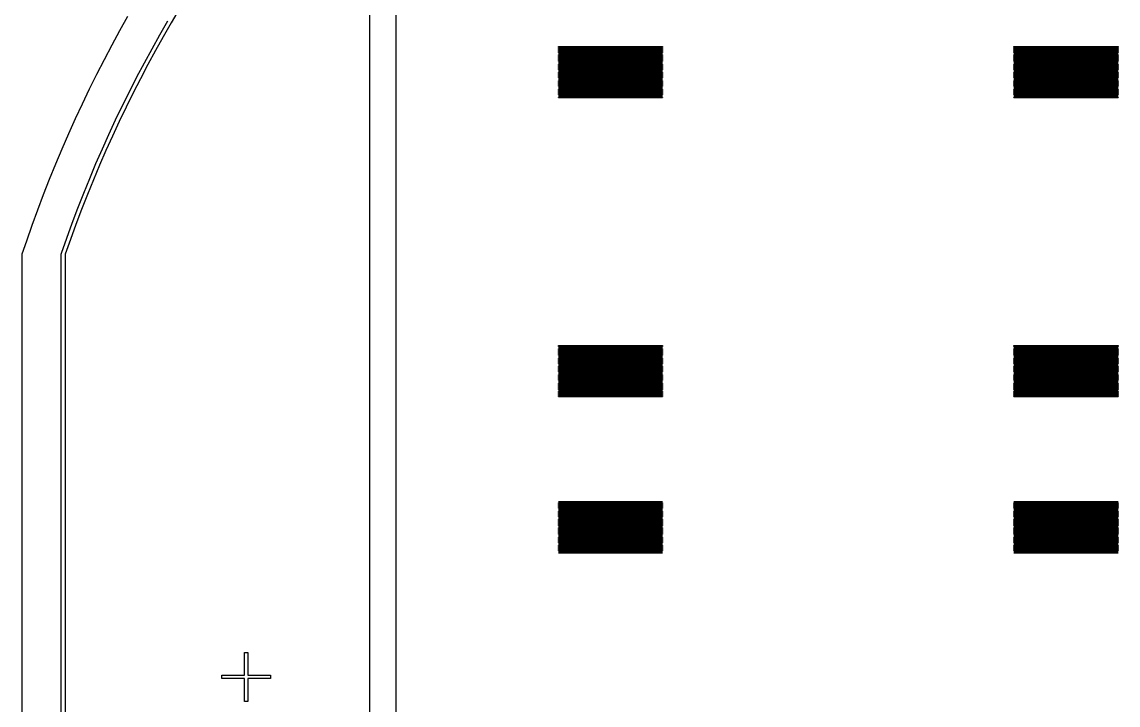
# Model space of a CAD drawing. Extents: x -17 to 84, y -19 to 84.
# Drawn here: x -16.62 to 25.5, y 31.17 to 57.43 of the extents above; entities that cross this region are included whole.
import ezdxf

# ---------------------------------------------------------------- set-up
doc = ezdxf.new("R2010")
doc.units = 0

msp = doc.modelspace()

# ---------------------------------------------------------------- linework, layer by layer
for p, q in [((-3.25, -2.75), (-3.25, 67.25)), ((-2.25, 66.75), (-2.25, -2.25)), ((-10.5721, 57.9166), (-10.8838, 57.3891)), ((-12.5595, 57.6342), (-12.8676, 57.0825)), ((-11.3196, 56.9319), (-11.0134, 57.4647)), ((-10.8838, 57.3891), (-11.1891, 56.8579)), ((-12.8676, 57.0825), (-13.1689, 56.5269)), ((-11.6192, 56.3953), (-11.3196, 56.9319)), ((-13.1689, 56.5269), (-13.4634, 55.9677)), ((-11.1891, 56.8579), (-11.4878, 56.323)), ((4, 56.475), (4, 56.485)), ((4, 56.485), (8, 56.485)), ((8, 56.475), (4, 56.475)), ((4, 56.435), (4, 56.445)), ((4, 56.445), (8, 56.445)), ((8, 56.485), (8, 56.475)), ((8, 56.445), (8, 56.435)), ((21.5, 56.475), (21.5, 56.485)), ((21.5, 56.485), (25.5, 56.485)), ((25.5, 56.475), (21.5, 56.475)), ((21.5, 56.435), (21.5, 56.445)), ((21.5, 56.445), (25.5, 56.445)), ((25.5, 56.485), (25.5, 56.475)), ((25.5, 56.445), (25.5, 56.435)), ((-11.9122, 55.8552), (-11.6192, 56.3953)), ((-11.4878, 56.323), (-11.7799, 55.7845)), ((8, 56.435), (4, 56.435)), ((4, 56.395), (4, 56.405)), ((4, 56.405), (8, 56.405)), ((8, 56.395), (4, 56.395)), ((4, 56.355), (4, 56.365)), ((4, 56.365), (8, 56.365)), ((8, 56.355), (4, 56.355)), ((4, 56.315), (4, 56.325)), ((4, 56.325), (8, 56.325)), ((8, 56.315), (4, 56.315)), ((4, 56.275), (4, 56.285)), ((4, 56.285), (8, 56.285)), ((8, 56.275), (4, 56.275)), ((4, 56.235), (4, 56.245)), ((4, 56.245), (8, 56.245)), ((8, 56.235), (4, 56.235)), ((4, 56.195), (4, 56.205)), ((4, 56.205), (8, 56.205)), ((8, 56.195), (4, 56.195)), ((4, 56.155), (4, 56.165)), ((4, 56.165), (8, 56.165)), ((8, 56.155), (4, 56.155)), ((4, 56.115), (4, 56.125)), ((4, 56.125), (8, 56.125)), ((8, 56.115), (4, 56.115)), ((4, 56.075), (4, 56.085)), ((4, 56.085), (8, 56.085)), ((8, 56.075), (4, 56.075)), ((4, 56.035), (4, 56.045)), ((4, 56.045), (8, 56.045)), ((8, 56.035), (4, 56.035)), ((8, 56.405), (8, 56.395)), ((8, 56.365), (8, 56.355)), ((8, 56.325), (8, 56.315)), ((8, 56.285), (8, 56.275)), ((8, 56.245), (8, 56.235)), ((8, 56.205), (8, 56.195)), ((8, 56.165), (8, 56.155)), ((8, 56.125), (8, 56.115)), ((8, 56.085), (8, 56.075)), ((8, 56.045), (8, 56.035)), ((25.5, 56.435), (21.5, 56.435)), ((21.5, 56.395), (21.5, 56.405)), ((21.5, 56.405), (25.5, 56.405)), ((25.5, 56.395), (21.5, 56.395)), ((21.5, 56.355), (21.5, 56.365)), ((21.5, 56.365), (25.5, 56.365)), ((25.5, 56.355), (21.5, 56.355)), ((21.5, 56.315), (21.5, 56.325)), ((21.5, 56.325), (25.5, 56.325)), ((25.5, 56.315), (21.5, 56.315)), ((21.5, 56.275), (21.5, 56.285)), ((21.5, 56.285), (25.5, 56.285)), ((25.5, 56.275), (21.5, 56.275)), ((21.5, 56.235), (21.5, 56.245)), ((21.5, 56.245), (25.5, 56.245)), ((25.5, 56.235), (21.5, 56.235)), ((21.5, 56.195), (21.5, 56.205)), ((21.5, 56.205), (25.5, 56.205)), ((25.5, 56.195), (21.5, 56.195)), ((21.5, 56.155), (21.5, 56.165)), ((21.5, 56.165), (25.5, 56.165)), ((25.5, 56.155), (21.5, 56.155)), ((21.5, 56.115), (21.5, 56.125)), ((21.5, 56.125), (25.5, 56.125)), ((25.5, 56.115), (21.5, 56.115)), ((21.5, 56.075), (21.5, 56.085)), ((21.5, 56.085), (25.5, 56.085)), ((25.5, 56.075), (21.5, 56.075)), ((21.5, 56.035), (21.5, 56.045)), ((21.5, 56.045), (25.5, 56.045)), ((25.5, 56.035), (21.5, 56.035)), ((25.5, 56.405), (25.5, 56.395)), ((25.5, 56.365), (25.5, 56.355)), ((25.5, 56.325), (25.5, 56.315)), ((25.5, 56.285), (25.5, 56.275)), ((25.5, 56.245), (25.5, 56.235)), ((25.5, 56.205), (25.5, 56.195)), ((25.5, 56.165), (25.5, 56.155)), ((25.5, 56.125), (25.5, 56.115)), ((25.5, 56.085), (25.5, 56.075)), ((25.5, 56.045), (25.5, 56.035)), ((-13.4634, 55.9677), (-13.7511, 55.405)), ((-12.1985, 55.3115), (-11.9122, 55.8552)), ((-11.7799, 55.7845), (-12.0654, 55.2424)), ((4, 55.995), (4, 56.005)), ((4, 56.005), (8, 56.005)), ((8, 55.995), (4, 55.995)), ((4, 55.955), (4, 55.965)), ((4, 55.965), (8, 55.965)), ((8, 55.955), (4, 55.955)), ((4, 55.915), (4, 55.925)), ((4, 55.925), (8, 55.925)), ((8, 55.915), (4, 55.915)), ((4, 55.875), (4, 55.885)), ((4, 55.885), (8, 55.885)), ((8, 55.875), (4, 55.875)), ((4, 55.835), (4, 55.845)), ((4, 55.845), (8, 55.845)), ((8, 55.835), (4, 55.835)), ((4, 55.795), (4, 55.805)), ((4, 55.805), (8, 55.805)), ((8, 55.795), (4, 55.795)), ((4, 55.755), (4, 55.765)), ((4, 55.765), (8, 55.765)), ((8, 55.755), (4, 55.755)), ((4, 55.715), (4, 55.725)), ((4, 55.725), (8, 55.725)), ((8, 55.715), (4, 55.715)), ((4, 55.675), (4, 55.685)), ((4, 55.685), (8, 55.685)), ((8, 55.675), (4, 55.675)), ((4, 55.635), (4, 55.645)), ((4, 55.645), (8, 55.645)), ((8, 55.635), (4, 55.635)), ((4, 55.595), (4, 55.605)), ((4, 55.605), (8, 55.605)), ((8, 56.005), (8, 55.995)), ((8, 55.965), (8, 55.955)), ((8, 55.925), (8, 55.915)), ((8, 55.885), (8, 55.875)), ((8, 55.845), (8, 55.835)), ((8, 55.805), (8, 55.795)), ((8, 55.765), (8, 55.755)), ((8, 55.725), (8, 55.715)), ((8, 55.685), (8, 55.675)), ((8, 55.645), (8, 55.635)), ((8, 55.605), (8, 55.595)), ((21.5, 55.995), (21.5, 56.005)), ((21.5, 56.005), (25.5, 56.005)), ((25.5, 55.995), (21.5, 55.995)), ((21.5, 55.955), (21.5, 55.965)), ((21.5, 55.965), (25.5, 55.965)), ((25.5, 55.955), (21.5, 55.955)), ((21.5, 55.915), (21.5, 55.925)), ((21.5, 55.925), (25.5, 55.925)), ((25.5, 55.915), (21.5, 55.915)), ((21.5, 55.875), (21.5, 55.885)), ((21.5, 55.885), (25.5, 55.885)), ((25.5, 55.875), (21.5, 55.875)), ((21.5, 55.835), (21.5, 55.845)), ((21.5, 55.845), (25.5, 55.845)), ((25.5, 55.835), (21.5, 55.835)), ((21.5, 55.795), (21.5, 55.805)), ((21.5, 55.805), (25.5, 55.805)), ((25.5, 55.795), (21.5, 55.795)), ((21.5, 55.755), (21.5, 55.765)), ((21.5, 55.765), (25.5, 55.765)), ((25.5, 55.755), (21.5, 55.755)), ((21.5, 55.715), (21.5, 55.725)), ((21.5, 55.725), (25.5, 55.725)), ((25.5, 55.715), (21.5, 55.715)), ((21.5, 55.675), (21.5, 55.685)), ((21.5, 55.685), (25.5, 55.685)), ((25.5, 55.675), (21.5, 55.675)), ((21.5, 55.635), (21.5, 55.645)), ((21.5, 55.645), (25.5, 55.645)), ((25.5, 55.635), (21.5, 55.635)), ((21.5, 55.595), (21.5, 55.605)), ((21.5, 55.605), (25.5, 55.605)), ((25.5, 56.005), (25.5, 55.995)), ((25.5, 55.965), (25.5, 55.955)), ((25.5, 55.925), (25.5, 55.915)), ((25.5, 55.885), (25.5, 55.875)), ((25.5, 55.845), (25.5, 55.835)), ((25.5, 55.805), (25.5, 55.795)), ((25.5, 55.765), (25.5, 55.755)), ((25.5, 55.725), (25.5, 55.715)), ((25.5, 55.685), (25.5, 55.675)), ((25.5, 55.645), (25.5, 55.635)), ((25.5, 55.605), (25.5, 55.595)), ((-13.7511, 55.405), (-14.0317, 54.8387)), ((-12.4782, 54.7643), (-12.1985, 55.3115)), ((-12.0654, 55.2424), (-12.3442, 54.6968)), ((8, 55.595), (4, 55.595)), ((4, 55.555), (4, 55.565)), ((4, 55.565), (8, 55.565)), ((8, 55.555), (4, 55.555)), ((4, 55.515), (4, 55.525)), ((4, 55.525), (8, 55.525)), ((8, 55.515), (4, 55.515)), ((4, 55.475), (4, 55.485)), ((4, 55.485), (8, 55.485)), ((8, 55.475), (4, 55.475)), ((4, 55.435), (4, 55.445)), ((4, 55.445), (8, 55.445)), ((8, 55.435), (4, 55.435)), ((4, 55.395), (4, 55.405)), ((4, 55.405), (8, 55.405)), ((8, 55.395), (4, 55.395)), ((4, 55.355), (4, 55.365)), ((4, 55.365), (8, 55.365)), ((8, 55.355), (4, 55.355)), ((4, 55.315), (4, 55.325)), ((4, 55.325), (8, 55.325)), ((8, 55.315), (4, 55.315)), ((4, 55.275), (4, 55.285)), ((4, 55.285), (8, 55.285)), ((8, 55.275), (4, 55.275)), ((4, 55.235), (4, 55.245)), ((4, 55.245), (8, 55.245)), ((8, 55.235), (4, 55.235)), ((4, 55.195), (4, 55.205)), ((4, 55.205), (8, 55.205)), ((8, 55.195), (4, 55.195)), ((8, 55.565), (8, 55.555)), ((8, 55.525), (8, 55.515)), ((8, 55.485), (8, 55.475)), ((8, 55.445), (8, 55.435)), ((8, 55.405), (8, 55.395)), ((8, 55.365), (8, 55.355)), ((8, 55.325), (8, 55.315)), ((8, 55.285), (8, 55.275)), ((8, 55.245), (8, 55.235)), ((8, 55.205), (8, 55.195)), ((25.5, 55.595), (21.5, 55.595)), ((21.5, 55.555), (21.5, 55.565)), ((21.5, 55.565), (25.5, 55.565)), ((25.5, 55.555), (21.5, 55.555)), ((21.5, 55.515), (21.5, 55.525)), ((21.5, 55.525), (25.5, 55.525)), ((25.5, 55.515), (21.5, 55.515)), ((21.5, 55.475), (21.5, 55.485)), ((21.5, 55.485), (25.5, 55.485)), ((25.5, 55.475), (21.5, 55.475)), ((21.5, 55.435), (21.5, 55.445)), ((21.5, 55.445), (25.5, 55.445)), ((25.5, 55.435), (21.5, 55.435)), ((21.5, 55.395), (21.5, 55.405)), ((21.5, 55.405), (25.5, 55.405)), ((25.5, 55.395), (21.5, 55.395)), ((21.5, 55.355), (21.5, 55.365)), ((21.5, 55.365), (25.5, 55.365)), ((25.5, 55.355), (21.5, 55.355)), ((21.5, 55.315), (21.5, 55.325)), ((21.5, 55.325), (25.5, 55.325)), ((25.5, 55.315), (21.5, 55.315)), ((21.5, 55.275), (21.5, 55.285)), ((21.5, 55.285), (25.5, 55.285)), ((25.5, 55.275), (21.5, 55.275)), ((21.5, 55.235), (21.5, 55.245)), ((21.5, 55.245), (25.5, 55.245)), ((25.5, 55.235), (21.5, 55.235)), ((21.5, 55.195), (21.5, 55.205)), ((21.5, 55.205), (25.5, 55.205)), ((25.5, 55.195), (21.5, 55.195)), ((25.5, 55.565), (25.5, 55.555)), ((25.5, 55.525), (25.5, 55.515)), ((25.5, 55.485), (25.5, 55.475)), ((25.5, 55.445), (25.5, 55.435)), ((25.5, 55.405), (25.5, 55.395)), ((25.5, 55.365), (25.5, 55.355)), ((25.5, 55.325), (25.5, 55.315)), ((25.5, 55.285), (25.5, 55.275)), ((25.5, 55.245), (25.5, 55.235)), ((25.5, 55.205), (25.5, 55.195)), ((-14.0317, 54.8387), (-14.3055, 54.2691)), ((-12.7511, 54.2137), (-12.4782, 54.7643)), ((4, 55.155), (4, 55.165)), ((4, 55.165), (8, 55.165)), ((8, 55.155), (4, 55.155)), ((4, 55.115), (4, 55.125)), ((4, 55.125), (8, 55.125)), ((8, 55.115), (4, 55.115)), ((4, 55.075), (4, 55.085)), ((4, 55.085), (8, 55.085)), ((8, 55.075), (4, 55.075)), ((4, 55.035), (4, 55.045)), ((4, 55.045), (8, 55.045)), ((8, 55.035), (4, 55.035)), ((4, 54.995), (4, 55.005)), ((4, 55.005), (8, 55.005)), ((8, 54.995), (4, 54.995)), ((4, 54.955), (4, 54.965)), ((4, 54.965), (8, 54.965)), ((8, 54.955), (4, 54.955)), ((4, 54.915), (4, 54.925)), ((4, 54.925), (8, 54.925)), ((8, 54.915), (4, 54.915)), ((4, 54.875), (4, 54.885)), ((4, 54.885), (8, 54.885)), ((8, 54.875), (4, 54.875)), ((4, 54.835), (4, 54.845)), ((4, 54.845), (8, 54.845)), ((8, 54.835), (4, 54.835)), ((4, 54.795), (4, 54.805)), ((4, 54.805), (8, 54.805)), ((8, 54.795), (4, 54.795)), ((4, 54.755), (4, 54.765)), ((4, 54.765), (8, 54.765)), ((8, 54.755), (4, 54.755)), ((8, 55.165), (8, 55.155)), ((8, 55.125), (8, 55.115)), ((8, 55.085), (8, 55.075)), ((8, 55.045), (8, 55.035)), ((8, 55.005), (8, 54.995)), ((8, 54.965), (8, 54.955)), ((8, 54.925), (8, 54.915)), ((8, 54.885), (8, 54.875)), ((8, 54.845), (8, 54.835)), ((8, 54.805), (8, 54.795)), ((8, 54.765), (8, 54.755)), ((21.5, 55.155), (21.5, 55.165)), ((21.5, 55.165), (25.5, 55.165)), ((25.5, 55.155), (21.5, 55.155)), ((21.5, 55.115), (21.5, 55.125)), ((21.5, 55.125), (25.5, 55.125)), ((25.5, 55.115), (21.5, 55.115)), ((21.5, 55.075), (21.5, 55.085)), ((21.5, 55.085), (25.5, 55.085)), ((25.5, 55.075), (21.5, 55.075)), ((21.5, 55.035), (21.5, 55.045)), ((21.5, 55.045), (25.5, 55.045)), ((25.5, 55.035), (21.5, 55.035)), ((21.5, 54.995), (21.5, 55.005)), ((21.5, 55.005), (25.5, 55.005)), ((25.5, 54.995), (21.5, 54.995)), ((21.5, 54.955), (21.5, 54.965)), ((21.5, 54.965), (25.5, 54.965)), ((25.5, 54.955), (21.5, 54.955)), ((21.5, 54.915), (21.5, 54.925)), ((21.5, 54.925), (25.5, 54.925)), ((25.5, 54.915), (21.5, 54.915)), ((21.5, 54.875), (21.5, 54.885)), ((21.5, 54.885), (25.5, 54.885)), ((25.5, 54.875), (21.5, 54.875)), ((21.5, 54.835), (21.5, 54.845)), ((21.5, 54.845), (25.5, 54.845)), ((25.5, 54.835), (21.5, 54.835)), ((21.5, 54.795), (21.5, 54.805)), ((21.5, 54.805), (25.5, 54.805)), ((25.5, 54.795), (21.5, 54.795)), ((21.5, 54.755), (21.5, 54.765)), ((21.5, 54.765), (25.5, 54.765)), ((25.5, 54.755), (21.5, 54.755)), ((25.5, 55.165), (25.5, 55.155)), ((25.5, 55.125), (25.5, 55.115)), ((25.5, 55.085), (25.5, 55.075)), ((25.5, 55.045), (25.5, 55.035)), ((25.5, 55.005), (25.5, 54.995)), ((25.5, 54.965), (25.5, 54.955)), ((25.5, 54.925), (25.5, 54.915)), ((25.5, 54.885), (25.5, 54.875)), ((25.5, 54.845), (25.5, 54.835)), ((25.5, 54.805), (25.5, 54.795)), ((25.5, 54.765), (25.5, 54.755)), ((-12.3442, 54.6968), (-12.6163, 54.1479)), ((4, 54.715), (4, 54.725)), ((4, 54.725), (8, 54.725)), ((8, 54.715), (4, 54.715)), ((4, 54.675), (4, 54.685)), ((4, 54.685), (8, 54.685)), ((8, 54.675), (4, 54.675)), ((4, 54.635), (4, 54.645)), ((4, 54.645), (8, 54.645)), ((8, 54.635), (4, 54.635)), ((4, 54.595), (4, 54.605)), ((4, 54.605), (8, 54.605)), ((8, 54.595), (4, 54.595)), ((4, 54.555), (4, 54.565)), ((4, 54.565), (8, 54.565)), ((8, 54.555), (4, 54.555)), ((4, 54.515), (4, 54.525)), ((4, 54.525), (8, 54.525)), ((8, 54.515), (4, 54.515)), ((8, 54.725), (8, 54.715)), ((8, 54.685), (8, 54.675)), ((8, 54.645), (8, 54.635)), ((8, 54.605), (8, 54.595)), ((8, 54.565), (8, 54.555)), ((8, 54.525), (8, 54.515)), ((21.5, 54.715), (21.5, 54.725)), ((21.5, 54.725), (25.5, 54.725)), ((25.5, 54.715), (21.5, 54.715)), ((21.5, 54.675), (21.5, 54.685)), ((21.5, 54.685), (25.5, 54.685)), ((25.5, 54.675), (21.5, 54.675)), ((21.5, 54.635), (21.5, 54.645)), ((21.5, 54.645), (25.5, 54.645)), ((25.5, 54.635), (21.5, 54.635)), ((21.5, 54.595), (21.5, 54.605)), ((21.5, 54.605), (25.5, 54.605)), ((25.5, 54.595), (21.5, 54.595)), ((21.5, 54.555), (21.5, 54.565)), ((21.5, 54.565), (25.5, 54.565)), ((25.5, 54.555), (21.5, 54.555)), ((21.5, 54.515), (21.5, 54.525)), ((21.5, 54.525), (25.5, 54.525)), ((25.5, 54.515), (21.5, 54.515)), ((25.5, 54.725), (25.5, 54.715)), ((25.5, 54.685), (25.5, 54.675)), ((25.5, 54.645), (25.5, 54.635)), ((25.5, 54.605), (25.5, 54.595)), ((25.5, 54.565), (25.5, 54.555)), ((25.5, 54.525), (25.5, 54.515)), ((-14.3055, 54.2691), (-14.5721, 53.6961)), ((-13.0173, 53.6598), (-12.7511, 54.2137)), ((-12.6163, 54.1479), (-12.8817, 53.5957)), ((-14.5721, 53.6961), (-14.8318, 53.1199)), ((-13.2766, 53.1027), (-13.0173, 53.6598)), ((-12.8817, 53.5957), (-13.1402, 53.0402)), ((-14.8318, 53.1199), (-15.0844, 52.5406)), ((-13.5291, 52.5424), (-13.2766, 53.1027)), ((-13.1402, 53.0402), (-13.3919, 52.4817)), ((-15.0844, 52.5406), (-15.3298, 51.9582)), ((-13.7746, 51.9791), (-13.5291, 52.5424)), ((-13.3919, 52.4817), (-13.6367, 51.92)), ((-15.3298, 51.9582), (-15.5681, 51.3728)), ((-14.0133, 51.4129), (-13.7746, 51.9791)), ((-13.6367, 51.92), (-13.8747, 51.3555)), ((-14.2449, 50.8437), (-14.0133, 51.4129)), ((-15.5681, 51.3728), (-15.7991, 50.7846)), ((-13.8747, 51.3555), (-14.1057, 50.788)), ((-15.7991, 50.7846), (-16.0229, 50.1936)), ((-14.4696, 50.2717), (-14.2449, 50.8437)), ((-14.1057, 50.788), (-14.3297, 50.2178)), ((-16.0229, 50.1936), (-16.2395, 49.5998)), ((-14.6872, 49.6971), (-14.4696, 50.2717)), ((-14.3297, 50.2178), (-14.5466, 49.6448)), ((-16.2395, 49.5998), (-16.4488, 49.0035)), ((-14.8978, 49.1198), (-14.6872, 49.6971)), ((-14.5466, 49.6448), (-14.7566, 49.0692)), ((-16.4488, 49.0035), (-16.6191, 48.4984)), ((-15.1013, 48.5399), (-14.8978, 49.1198)), ((-14.7566, 49.0692), (-14.9564, 48.4998)), ((-16.6191, 48.4984), (-16.6191, 16.0016)), ((-15.115, 48.4992), (-15.1013, 48.5399)), ((-15.115, 16.0008), (-15.115, 48.4992)), ((-14.9564, 48.4998), (-14.9564, 16.0002)), ((4, 44.975), (4, 44.985)), ((4, 44.985), (8, 44.985)), ((8, 44.975), (4, 44.975)), ((4, 44.935), (4, 44.945)), ((4, 44.945), (8, 44.945)), ((8, 44.935), (4, 44.935)), ((4, 44.895), (4, 44.905)), ((4, 44.905), (8, 44.905)), ((8, 44.895), (4, 44.895)), ((4, 44.855), (4, 44.865)), ((4, 44.865), (8, 44.865)), ((8, 44.855), (4, 44.855)), ((4, 44.815), (4, 44.825)), ((4, 44.825), (8, 44.825)), ((8, 44.815), (4, 44.815)), ((4, 44.775), (4, 44.785)), ((4, 44.785), (8, 44.785)), ((8, 44.775), (4, 44.775)), ((4, 44.735), (4, 44.745)), ((4, 44.745), (8, 44.745)), ((8, 44.735), (4, 44.735)), ((4, 44.695), (4, 44.705)), ((4, 44.705), (8, 44.705)), ((8, 44.695), (4, 44.695)), ((4, 44.655), (4, 44.665)), ((4, 44.665), (8, 44.665)), ((8, 44.655), (4, 44.655)), ((8, 44.985), (8, 44.975)), ((8, 44.945), (8, 44.935)), ((8, 44.905), (8, 44.895)), ((8, 44.865), (8, 44.855)), ((8, 44.825), (8, 44.815)), ((8, 44.785), (8, 44.775)), ((8, 44.745), (8, 44.735)), ((8, 44.705), (8, 44.695)), ((8, 44.665), (8, 44.655)), ((21.5, 44.975), (21.5, 44.985)), ((21.5, 44.985), (25.5, 44.985)), ((25.5, 44.975), (21.5, 44.975)), ((21.5, 44.935), (21.5, 44.945)), ((21.5, 44.945), (25.5, 44.945)), ((25.5, 44.935), (21.5, 44.935)), ((21.5, 44.895), (21.5, 44.905)), ((21.5, 44.905), (25.5, 44.905)), ((25.5, 44.895), (21.5, 44.895)), ((21.5, 44.855), (21.5, 44.865)), ((21.5, 44.865), (25.5, 44.865)), ((25.5, 44.855), (21.5, 44.855)), ((21.5, 44.815), (21.5, 44.825)), ((21.5, 44.825), (25.5, 44.825)), ((25.5, 44.815), (21.5, 44.815)), ((21.5, 44.775), (21.5, 44.785)), ((21.5, 44.785), (25.5, 44.785)), ((25.5, 44.775), (21.5, 44.775)), ((21.5, 44.735), (21.5, 44.745)), ((21.5, 44.745), (25.5, 44.745)), ((25.5, 44.735), (21.5, 44.735)), ((21.5, 44.695), (21.5, 44.705)), ((21.5, 44.705), (25.5, 44.705)), ((25.5, 44.695), (21.5, 44.695)), ((21.5, 44.655), (21.5, 44.665)), ((21.5, 44.665), (25.5, 44.665)), ((25.5, 44.655), (21.5, 44.655)), ((25.5, 44.985), (25.5, 44.975)), ((25.5, 44.945), (25.5, 44.935)), ((25.5, 44.905), (25.5, 44.895)), ((25.5, 44.865), (25.5, 44.855)), ((25.5, 44.825), (25.5, 44.815)), ((25.5, 44.785), (25.5, 44.775)), ((25.5, 44.745), (25.5, 44.735)), ((25.5, 44.705), (25.5, 44.695)), ((25.5, 44.665), (25.5, 44.655)), ((4, 44.615), (4, 44.625)), ((4, 44.625), (8, 44.625)), ((8, 44.615), (4, 44.615)), ((4, 44.575), (4, 44.585)), ((4, 44.585), (8, 44.585)), ((8, 44.575), (4, 44.575)), ((4, 44.535), (4, 44.545)), ((4, 44.545), (8, 44.545)), ((8, 44.535), (4, 44.535)), ((4, 44.495), (4, 44.505)), ((4, 44.505), (8, 44.505)), ((8, 44.495), (4, 44.495)), ((4, 44.455), (4, 44.465)), ((4, 44.465), (8, 44.465)), ((8, 44.455), (4, 44.455)), ((4, 44.415), (4, 44.425)), ((4, 44.425), (8, 44.425)), ((8, 44.415), (4, 44.415)), ((4, 44.375), (4, 44.385)), ((4, 44.385), (8, 44.385)), ((8, 44.375), (4, 44.375)), ((4, 44.335), (4, 44.345)), ((4, 44.345), (8, 44.345)), ((8, 44.335), (4, 44.335)), ((4, 44.295), (4, 44.305)), ((4, 44.305), (8, 44.305)), ((8, 44.295), (4, 44.295)), ((4, 44.255), (4, 44.265)), ((4, 44.265), (8, 44.265)), ((8, 44.255), (4, 44.255)), ((8, 44.625), (8, 44.615)), ((8, 44.585), (8, 44.575)), ((8, 44.545), (8, 44.535)), ((8, 44.505), (8, 44.495)), ((8, 44.465), (8, 44.455)), ((8, 44.425), (8, 44.415)), ((8, 44.385), (8, 44.375)), ((8, 44.345), (8, 44.335)), ((8, 44.305), (8, 44.295)), ((8, 44.265), (8, 44.255)), ((21.5, 44.615), (21.5, 44.625)), ((21.5, 44.625), (25.5, 44.625)), ((25.5, 44.615), (21.5, 44.615)), ((21.5, 44.575), (21.5, 44.585)), ((21.5, 44.585), (25.5, 44.585)), ((25.5, 44.575), (21.5, 44.575)), ((21.5, 44.535), (21.5, 44.545)), ((21.5, 44.545), (25.5, 44.545)), ((25.5, 44.535), (21.5, 44.535)), ((21.5, 44.495), (21.5, 44.505)), ((21.5, 44.505), (25.5, 44.505)), ((25.5, 44.495), (21.5, 44.495)), ((21.5, 44.455), (21.5, 44.465)), ((21.5, 44.465), (25.5, 44.465)), ((25.5, 44.455), (21.5, 44.455)), ((21.5, 44.415), (21.5, 44.425)), ((21.5, 44.425), (25.5, 44.425)), ((25.5, 44.415), (21.5, 44.415)), ((21.5, 44.375), (21.5, 44.385)), ((21.5, 44.385), (25.5, 44.385)), ((25.5, 44.375), (21.5, 44.375)), ((21.5, 44.335), (21.5, 44.345)), ((21.5, 44.345), (25.5, 44.345)), ((25.5, 44.335), (21.5, 44.335)), ((21.5, 44.295), (21.5, 44.305)), ((21.5, 44.305), (25.5, 44.305)), ((25.5, 44.295), (21.5, 44.295)), ((21.5, 44.255), (21.5, 44.265)), ((21.5, 44.265), (25.5, 44.265)), ((25.5, 44.255), (21.5, 44.255)), ((25.5, 44.625), (25.5, 44.615)), ((25.5, 44.585), (25.5, 44.575)), ((25.5, 44.545), (25.5, 44.535)), ((25.5, 44.505), (25.5, 44.495)), ((25.5, 44.465), (25.5, 44.455)), ((25.5, 44.425), (25.5, 44.415)), ((25.5, 44.385), (25.5, 44.375)), ((25.5, 44.345), (25.5, 44.335)), ((25.5, 44.305), (25.5, 44.295)), ((25.5, 44.265), (25.5, 44.255)), ((4, 44.215), (4, 44.225)), ((4, 44.225), (8, 44.225)), ((8, 44.215), (4, 44.215)), ((4, 44.175), (4, 44.185)), ((4, 44.185), (8, 44.185)), ((8, 44.175), (4, 44.175)), ((4, 44.135), (4, 44.145)), ((4, 44.145), (8, 44.145)), ((8, 44.135), (4, 44.135)), ((4, 44.095), (4, 44.105)), ((4, 44.105), (8, 44.105)), ((8, 44.095), (4, 44.095)), ((4, 44.055), (4, 44.065)), ((4, 44.065), (8, 44.065)), ((8, 44.055), (4, 44.055)), ((4, 44.015), (4, 44.025)), ((4, 44.025), (8, 44.025)), ((8, 44.015), (4, 44.015)), ((4, 43.975), (4, 43.985)), ((4, 43.985), (8, 43.985)), ((8, 43.975), (4, 43.975)), ((4, 43.935), (4, 43.945)), ((4, 43.945), (8, 43.945)), ((8, 43.935), (4, 43.935)), ((4, 43.895), (4, 43.905)), ((4, 43.905), (8, 43.905)), ((8, 43.895), (4, 43.895)), ((4, 43.855), (4, 43.865)), ((4, 43.865), (8, 43.865)), ((8, 43.855), (4, 43.855)), ((4, 43.815), (4, 43.825)), ((4, 43.825), (8, 43.825)), ((8, 43.815), (4, 43.815)), ((8, 44.225), (8, 44.215)), ((8, 44.185), (8, 44.175)), ((8, 44.145), (8, 44.135)), ((8, 44.105), (8, 44.095)), ((8, 44.065), (8, 44.055)), ((8, 44.025), (8, 44.015)), ((8, 43.985), (8, 43.975)), ((8, 43.945), (8, 43.935)), ((8, 43.905), (8, 43.895)), ((8, 43.865), (8, 43.855)), ((8, 43.825), (8, 43.815)), ((21.5, 44.215), (21.5, 44.225)), ((21.5, 44.225), (25.5, 44.225)), ((25.5, 44.215), (21.5, 44.215)), ((21.5, 44.175), (21.5, 44.185)), ((21.5, 44.185), (25.5, 44.185)), ((25.5, 44.175), (21.5, 44.175)), ((21.5, 44.135), (21.5, 44.145)), ((21.5, 44.145), (25.5, 44.145)), ((25.5, 44.135), (21.5, 44.135)), ((21.5, 44.095), (21.5, 44.105)), ((21.5, 44.105), (25.5, 44.105)), ((25.5, 44.095), (21.5, 44.095)), ((21.5, 44.055), (21.5, 44.065)), ((21.5, 44.065), (25.5, 44.065)), ((25.5, 44.055), (21.5, 44.055)), ((21.5, 44.015), (21.5, 44.025)), ((21.5, 44.025), (25.5, 44.025)), ((25.5, 44.015), (21.5, 44.015)), ((21.5, 43.975), (21.5, 43.985)), ((21.5, 43.985), (25.5, 43.985)), ((25.5, 43.975), (21.5, 43.975)), ((21.5, 43.935), (21.5, 43.945)), ((21.5, 43.945), (25.5, 43.945)), ((25.5, 43.935), (21.5, 43.935)), ((21.5, 43.895), (21.5, 43.905)), ((21.5, 43.905), (25.5, 43.905)), ((25.5, 43.895), (21.5, 43.895)), ((21.5, 43.855), (21.5, 43.865)), ((21.5, 43.865), (25.5, 43.865)), ((25.5, 43.855), (21.5, 43.855)), ((21.5, 43.815), (21.5, 43.825)), ((21.5, 43.825), (25.5, 43.825)), ((25.5, 43.815), (21.5, 43.815)), ((25.5, 44.225), (25.5, 44.215)), ((25.5, 44.185), (25.5, 44.175)), ((25.5, 44.145), (25.5, 44.135)), ((25.5, 44.105), (25.5, 44.095)), ((25.5, 44.065), (25.5, 44.055)), ((25.5, 44.025), (25.5, 44.015)), ((25.5, 43.985), (25.5, 43.975)), ((25.5, 43.945), (25.5, 43.935)), ((25.5, 43.905), (25.5, 43.895)), ((25.5, 43.865), (25.5, 43.855)), ((25.5, 43.825), (25.5, 43.815)), ((4, 43.775), (4, 43.785)), ((4, 43.785), (8, 43.785)), ((8, 43.775), (4, 43.775)), ((4, 43.735), (4, 43.745)), ((4, 43.745), (8, 43.745)), ((8, 43.735), (4, 43.735)), ((4, 43.695), (4, 43.705)), ((4, 43.705), (8, 43.705)), ((8, 43.695), (4, 43.695)), ((4, 43.655), (4, 43.665)), ((4, 43.665), (8, 43.665)), ((8, 43.655), (4, 43.655)), ((4, 43.615), (4, 43.625)), ((4, 43.625), (8, 43.625)), ((8, 43.615), (4, 43.615)), ((4, 43.575), (4, 43.585)), ((4, 43.585), (8, 43.585)), ((8, 43.575), (4, 43.575)), ((4, 43.535), (4, 43.545)), ((4, 43.545), (8, 43.545)), ((8, 43.535), (4, 43.535)), ((4, 43.495), (4, 43.505)), ((4, 43.505), (8, 43.505)), ((8, 43.495), (4, 43.495)), ((4, 43.455), (4, 43.465)), ((4, 43.465), (8, 43.465)), ((8, 43.455), (4, 43.455)), ((4, 43.415), (4, 43.425)), ((4, 43.425), (8, 43.425)), ((8, 43.415), (4, 43.415)), ((4, 43.375), (4, 43.385)), ((4, 43.385), (8, 43.385)), ((8, 43.785), (8, 43.775)), ((8, 43.745), (8, 43.735)), ((8, 43.705), (8, 43.695)), ((8, 43.665), (8, 43.655)), ((8, 43.625), (8, 43.615)), ((8, 43.585), (8, 43.575)), ((8, 43.545), (8, 43.535)), ((8, 43.505), (8, 43.495)), ((8, 43.465), (8, 43.455)), ((8, 43.425), (8, 43.415)), ((8, 43.385), (8, 43.375)), ((21.5, 43.775), (21.5, 43.785)), ((21.5, 43.785), (25.5, 43.785)), ((25.5, 43.775), (21.5, 43.775)), ((21.5, 43.735), (21.5, 43.745)), ((21.5, 43.745), (25.5, 43.745)), ((25.5, 43.735), (21.5, 43.735)), ((21.5, 43.695), (21.5, 43.705)), ((21.5, 43.705), (25.5, 43.705)), ((25.5, 43.695), (21.5, 43.695)), ((21.5, 43.655), (21.5, 43.665)), ((21.5, 43.665), (25.5, 43.665)), ((25.5, 43.655), (21.5, 43.655)), ((21.5, 43.615), (21.5, 43.625)), ((21.5, 43.625), (25.5, 43.625)), ((25.5, 43.615), (21.5, 43.615)), ((21.5, 43.575), (21.5, 43.585)), ((21.5, 43.585), (25.5, 43.585)), ((25.5, 43.575), (21.5, 43.575)), ((21.5, 43.535), (21.5, 43.545)), ((21.5, 43.545), (25.5, 43.545)), ((25.5, 43.535), (21.5, 43.535)), ((21.5, 43.495), (21.5, 43.505)), ((21.5, 43.505), (25.5, 43.505)), ((25.5, 43.495), (21.5, 43.495)), ((21.5, 43.455), (21.5, 43.465)), ((21.5, 43.465), (25.5, 43.465)), ((25.5, 43.455), (21.5, 43.455)), ((21.5, 43.415), (21.5, 43.425)), ((21.5, 43.425), (25.5, 43.425)), ((25.5, 43.415), (21.5, 43.415)), ((21.5, 43.375), (21.5, 43.385)), ((21.5, 43.385), (25.5, 43.385)), ((25.5, 43.785), (25.5, 43.775)), ((25.5, 43.745), (25.5, 43.735)), ((25.5, 43.705), (25.5, 43.695)), ((25.5, 43.665), (25.5, 43.655)), ((25.5, 43.625), (25.5, 43.615)), ((25.5, 43.585), (25.5, 43.575)), ((25.5, 43.545), (25.5, 43.535)), ((25.5, 43.505), (25.5, 43.495)), ((25.5, 43.465), (25.5, 43.455)), ((25.5, 43.425), (25.5, 43.415)), ((25.5, 43.385), (25.5, 43.375)), ((8, 43.375), (4, 43.375)), ((4, 43.335), (4, 43.345)), ((4, 43.345), (8, 43.345)), ((8, 43.335), (4, 43.335)), ((4, 43.295), (4, 43.305)), ((4, 43.305), (8, 43.305)), ((8, 43.295), (4, 43.295)), ((4, 43.255), (4, 43.265)), ((4, 43.265), (8, 43.265)), ((8, 43.255), (4, 43.255)), ((4, 43.215), (4, 43.225)), ((4, 43.225), (8, 43.225)), ((8, 43.215), (4, 43.215)), ((4, 43.175), (4, 43.185)), ((4, 43.185), (8, 43.185)), ((8, 43.175), (4, 43.175)), ((4, 43.135), (4, 43.145)), ((4, 43.145), (8, 43.145)), ((8, 43.135), (4, 43.135)), ((4, 43.095), (4, 43.105)), ((4, 43.105), (8, 43.105)), ((8, 43.095), (4, 43.095)), ((4, 43.055), (4, 43.065)), ((4, 43.065), (8, 43.065)), ((8, 43.055), (4, 43.055)), ((4, 43.015), (4, 43.025)), ((4, 43.025), (8, 43.025)), ((8, 43.015), (4, 43.015)), ((8, 43.345), (8, 43.335)), ((8, 43.305), (8, 43.295)), ((8, 43.265), (8, 43.255)), ((8, 43.225), (8, 43.215)), ((8, 43.185), (8, 43.175)), ((8, 43.145), (8, 43.135)), ((8, 43.105), (8, 43.095)), ((8, 43.065), (8, 43.055)), ((8, 43.025), (8, 43.015)), ((25.5, 43.375), (21.5, 43.375)), ((21.5, 43.335), (21.5, 43.345)), ((21.5, 43.345), (25.5, 43.345)), ((25.5, 43.335), (21.5, 43.335)), ((21.5, 43.295), (21.5, 43.305)), ((21.5, 43.305), (25.5, 43.305)), ((25.5, 43.295), (21.5, 43.295)), ((21.5, 43.255), (21.5, 43.265)), ((21.5, 43.265), (25.5, 43.265)), ((25.5, 43.255), (21.5, 43.255)), ((21.5, 43.215), (21.5, 43.225)), ((21.5, 43.225), (25.5, 43.225)), ((25.5, 43.215), (21.5, 43.215)), ((21.5, 43.175), (21.5, 43.185)), ((21.5, 43.185), (25.5, 43.185)), ((25.5, 43.175), (21.5, 43.175)), ((21.5, 43.135), (21.5, 43.145)), ((21.5, 43.145), (25.5, 43.145)), ((25.5, 43.135), (21.5, 43.135)), ((21.5, 43.095), (21.5, 43.105)), ((21.5, 43.105), (25.5, 43.105)), ((25.5, 43.095), (21.5, 43.095)), ((21.5, 43.055), (21.5, 43.065)), ((21.5, 43.065), (25.5, 43.065)), ((25.5, 43.055), (21.5, 43.055)), ((21.5, 43.015), (21.5, 43.025)), ((21.5, 43.025), (25.5, 43.025)), ((25.5, 43.015), (21.5, 43.015)), ((25.5, 43.345), (25.5, 43.335)), ((25.5, 43.305), (25.5, 43.295)), ((25.5, 43.265), (25.5, 43.255)), ((25.5, 43.225), (25.5, 43.215)), ((25.5, 43.185), (25.5, 43.175)), ((25.5, 43.145), (25.5, 43.135)), ((25.5, 43.105), (25.5, 43.095)), ((25.5, 43.065), (25.5, 43.055)), ((25.5, 43.025), (25.5, 43.015)), ((4, 38.975), (4, 38.985)), ((4, 38.985), (8, 38.985)), ((8, 38.975), (4, 38.975)), ((4, 38.935), (4, 38.945)), ((4, 38.945), (8, 38.945)), ((8, 38.935), (4, 38.935)), ((4, 38.895), (4, 38.905)), ((4, 38.905), (8, 38.905)), ((8, 38.895), (4, 38.895)), ((4, 38.855), (4, 38.865)), ((4, 38.865), (8, 38.865)), ((8, 38.855), (4, 38.855)), ((4, 38.815), (4, 38.825)), ((4, 38.825), (8, 38.825)), ((8, 38.815), (4, 38.815)), ((4, 38.775), (4, 38.785)), ((4, 38.785), (8, 38.785)), ((8, 38.775), (4, 38.775)), ((8, 38.985), (8, 38.975)), ((8, 38.945), (8, 38.935)), ((8, 38.905), (8, 38.895)), ((8, 38.865), (8, 38.855)), ((8, 38.825), (8, 38.815)), ((8, 38.785), (8, 38.775)), ((21.5, 38.975), (21.5, 38.985)), ((21.5, 38.985), (25.5, 38.985)), ((25.5, 38.975), (21.5, 38.975)), ((21.5, 38.935), (21.5, 38.945)), ((21.5, 38.945), (25.5, 38.945)), ((25.5, 38.935), (21.5, 38.935)), ((21.5, 38.895), (21.5, 38.905)), ((21.5, 38.905), (25.5, 38.905)), ((25.5, 38.895), (21.5, 38.895)), ((21.5, 38.855), (21.5, 38.865)), ((21.5, 38.865), (25.5, 38.865)), ((25.5, 38.855), (21.5, 38.855)), ((21.5, 38.815), (21.5, 38.825)), ((21.5, 38.825), (25.5, 38.825)), ((25.5, 38.815), (21.5, 38.815)), ((21.5, 38.775), (21.5, 38.785)), ((21.5, 38.785), (25.5, 38.785)), ((25.5, 38.775), (21.5, 38.775)), ((25.5, 38.985), (25.5, 38.975)), ((25.5, 38.945), (25.5, 38.935)), ((25.5, 38.905), (25.5, 38.895)), ((25.5, 38.865), (25.5, 38.855)), ((25.5, 38.825), (25.5, 38.815)), ((25.5, 38.785), (25.5, 38.775)), ((4, 38.735), (4, 38.745)), ((4, 38.745), (8, 38.745)), ((8, 38.735), (4, 38.735)), ((4, 38.695), (4, 38.705)), ((4, 38.705), (8, 38.705)), ((8, 38.695), (4, 38.695)), ((4, 38.655), (4, 38.665)), ((4, 38.665), (8, 38.665)), ((8, 38.655), (4, 38.655)), ((4, 38.615), (4, 38.625)), ((4, 38.625), (8, 38.625)), ((8, 38.615), (4, 38.615)), ((4, 38.575), (4, 38.585)), ((4, 38.585), (8, 38.585)), ((8, 38.575), (4, 38.575)), ((4, 38.535), (4, 38.545)), ((4, 38.545), (8, 38.545)), ((8, 38.535), (4, 38.535)), ((4, 38.495), (4, 38.505)), ((4, 38.505), (8, 38.505)), ((8, 38.495), (4, 38.495)), ((4, 38.455), (4, 38.465)), ((4, 38.465), (8, 38.465)), ((8, 38.455), (4, 38.455)), ((4, 38.415), (4, 38.425)), ((4, 38.425), (8, 38.425)), ((8, 38.415), (4, 38.415)), ((4, 38.375), (4, 38.385)), ((4, 38.385), (8, 38.385)), ((8, 38.375), (4, 38.375)), ((4, 38.335), (4, 38.345)), ((4, 38.345), (8, 38.345)), ((8, 38.335), (4, 38.335)), ((8, 38.745), (8, 38.735)), ((8, 38.705), (8, 38.695)), ((8, 38.665), (8, 38.655)), ((8, 38.625), (8, 38.615)), ((8, 38.585), (8, 38.575)), ((8, 38.545), (8, 38.535)), ((8, 38.505), (8, 38.495)), ((8, 38.465), (8, 38.455)), ((8, 38.425), (8, 38.415)), ((8, 38.385), (8, 38.375)), ((8, 38.345), (8, 38.335)), ((21.5, 38.735), (21.5, 38.745)), ((21.5, 38.745), (25.5, 38.745)), ((25.5, 38.735), (21.5, 38.735)), ((21.5, 38.695), (21.5, 38.705)), ((21.5, 38.705), (25.5, 38.705)), ((25.5, 38.695), (21.5, 38.695)), ((21.5, 38.655), (21.5, 38.665)), ((21.5, 38.665), (25.5, 38.665)), ((25.5, 38.655), (21.5, 38.655)), ((21.5, 38.615), (21.5, 38.625)), ((21.5, 38.625), (25.5, 38.625)), ((25.5, 38.615), (21.5, 38.615)), ((21.5, 38.575), (21.5, 38.585)), ((21.5, 38.585), (25.5, 38.585)), ((25.5, 38.575), (21.5, 38.575)), ((21.5, 38.535), (21.5, 38.545)), ((21.5, 38.545), (25.5, 38.545)), ((25.5, 38.535), (21.5, 38.535)), ((21.5, 38.495), (21.5, 38.505)), ((21.5, 38.505), (25.5, 38.505)), ((25.5, 38.495), (21.5, 38.495)), ((21.5, 38.455), (21.5, 38.465)), ((21.5, 38.465), (25.5, 38.465)), ((25.5, 38.455), (21.5, 38.455)), ((21.5, 38.415), (21.5, 38.425)), ((21.5, 38.425), (25.5, 38.425)), ((25.5, 38.415), (21.5, 38.415)), ((21.5, 38.375), (21.5, 38.385)), ((21.5, 38.385), (25.5, 38.385)), ((25.5, 38.375), (21.5, 38.375)), ((21.5, 38.335), (21.5, 38.345)), ((21.5, 38.345), (25.5, 38.345)), ((25.5, 38.335), (21.5, 38.335)), ((25.5, 38.745), (25.5, 38.735)), ((25.5, 38.705), (25.5, 38.695)), ((25.5, 38.665), (25.5, 38.655)), ((25.5, 38.625), (25.5, 38.615)), ((25.5, 38.585), (25.5, 38.575)), ((25.5, 38.545), (25.5, 38.535)), ((25.5, 38.505), (25.5, 38.495)), ((25.5, 38.465), (25.5, 38.455)), ((25.5, 38.425), (25.5, 38.415)), ((25.5, 38.385), (25.5, 38.375)), ((25.5, 38.345), (25.5, 38.335)), ((4, 38.295), (4, 38.305)), ((4, 38.305), (8, 38.305)), ((8, 38.295), (4, 38.295)), ((4, 38.255), (4, 38.265)), ((4, 38.265), (8, 38.265)), ((8, 38.255), (4, 38.255)), ((4, 38.215), (4, 38.225)), ((4, 38.225), (8, 38.225)), ((8, 38.215), (4, 38.215)), ((4, 38.175), (4, 38.185)), ((4, 38.185), (8, 38.185)), ((8, 38.175), (4, 38.175)), ((4, 38.135), (4, 38.145)), ((4, 38.145), (8, 38.145)), ((8, 38.135), (4, 38.135)), ((4, 38.095), (4, 38.105)), ((4, 38.105), (8, 38.105)), ((8, 38.095), (4, 38.095)), ((4, 38.055), (4, 38.065)), ((4, 38.065), (8, 38.065)), ((8, 38.055), (4, 38.055)), ((4, 38.015), (4, 38.025)), ((4, 38.025), (8, 38.025)), ((8, 38.015), (4, 38.015)), ((4, 37.975), (4, 37.985)), ((4, 37.985), (8, 37.985)), ((8, 37.975), (4, 37.975)), ((4, 37.935), (4, 37.945)), ((4, 37.945), (8, 37.945)), ((8, 37.935), (4, 37.935)), ((8, 38.305), (8, 38.295)), ((8, 38.265), (8, 38.255)), ((8, 38.225), (8, 38.215)), ((8, 38.185), (8, 38.175)), ((8, 38.145), (8, 38.135)), ((8, 38.105), (8, 38.095)), ((8, 38.065), (8, 38.055)), ((8, 38.025), (8, 38.015)), ((8, 37.985), (8, 37.975)), ((8, 37.945), (8, 37.935)), ((21.5, 38.295), (21.5, 38.305)), ((21.5, 38.305), (25.5, 38.305)), ((25.5, 38.295), (21.5, 38.295)), ((21.5, 38.255), (21.5, 38.265)), ((21.5, 38.265), (25.5, 38.265)), ((25.5, 38.255), (21.5, 38.255)), ((21.5, 38.215), (21.5, 38.225)), ((21.5, 38.225), (25.5, 38.225)), ((25.5, 38.215), (21.5, 38.215)), ((21.5, 38.175), (21.5, 38.185)), ((21.5, 38.185), (25.5, 38.185)), ((25.5, 38.175), (21.5, 38.175)), ((21.5, 38.135), (21.5, 38.145)), ((21.5, 38.145), (25.5, 38.145)), ((25.5, 38.135), (21.5, 38.135)), ((21.5, 38.095), (21.5, 38.105)), ((21.5, 38.105), (25.5, 38.105)), ((25.5, 38.095), (21.5, 38.095)), ((21.5, 38.055), (21.5, 38.065)), ((21.5, 38.065), (25.5, 38.065)), ((25.5, 38.055), (21.5, 38.055)), ((21.5, 38.015), (21.5, 38.025)), ((21.5, 38.025), (25.5, 38.025)), ((25.5, 38.015), (21.5, 38.015)), ((21.5, 37.975), (21.5, 37.985)), ((21.5, 37.985), (25.5, 37.985)), ((25.5, 37.975), (21.5, 37.975)), ((21.5, 37.935), (21.5, 37.945)), ((21.5, 37.945), (25.5, 37.945)), ((25.5, 37.935), (21.5, 37.935)), ((25.5, 38.305), (25.5, 38.295)), ((25.5, 38.265), (25.5, 38.255)), ((25.5, 38.225), (25.5, 38.215)), ((25.5, 38.185), (25.5, 38.175)), ((25.5, 38.145), (25.5, 38.135)), ((25.5, 38.105), (25.5, 38.095)), ((25.5, 38.065), (25.5, 38.055)), ((25.5, 38.025), (25.5, 38.015)), ((25.5, 37.985), (25.5, 37.975)), ((25.5, 37.945), (25.5, 37.935)), ((4, 37.895), (4, 37.905)), ((4, 37.905), (8, 37.905)), ((8, 37.895), (4, 37.895)), ((4, 37.855), (4, 37.865)), ((4, 37.865), (8, 37.865)), ((8, 37.855), (4, 37.855)), ((4, 37.815), (4, 37.825)), ((4, 37.825), (8, 37.825)), ((8, 37.815), (4, 37.815)), ((4, 37.775), (4, 37.785)), ((4, 37.785), (8, 37.785)), ((8, 37.775), (4, 37.775)), ((4, 37.735), (4, 37.745)), ((4, 37.745), (8, 37.745)), ((8, 37.735), (4, 37.735)), ((4, 37.695), (4, 37.705)), ((4, 37.705), (8, 37.705)), ((8, 37.695), (4, 37.695)), ((4, 37.655), (4, 37.665)), ((4, 37.665), (8, 37.665)), ((8, 37.655), (4, 37.655)), ((4, 37.615), (4, 37.625)), ((4, 37.625), (8, 37.625)), ((8, 37.615), (4, 37.615)), ((4, 37.575), (4, 37.585)), ((4, 37.585), (8, 37.585)), ((8, 37.575), (4, 37.575)), ((4, 37.535), (4, 37.545)), ((4, 37.545), (8, 37.545)), ((8, 37.535), (4, 37.535)), ((4, 37.495), (4, 37.505)), ((4, 37.505), (8, 37.505)), ((8, 37.495), (4, 37.495)), ((8, 37.905), (8, 37.895)), ((8, 37.865), (8, 37.855)), ((8, 37.825), (8, 37.815)), ((8, 37.785), (8, 37.775)), ((8, 37.745), (8, 37.735)), ((8, 37.705), (8, 37.695)), ((8, 37.665), (8, 37.655)), ((8, 37.625), (8, 37.615)), ((8, 37.585), (8, 37.575)), ((8, 37.545), (8, 37.535)), ((8, 37.505), (8, 37.495)), ((21.5, 37.895), (21.5, 37.905)), ((21.5, 37.905), (25.5, 37.905)), ((25.5, 37.895), (21.5, 37.895)), ((21.5, 37.855), (21.5, 37.865)), ((21.5, 37.865), (25.5, 37.865)), ((25.5, 37.855), (21.5, 37.855)), ((21.5, 37.815), (21.5, 37.825)), ((21.5, 37.825), (25.5, 37.825)), ((25.5, 37.815), (21.5, 37.815)), ((21.5, 37.775), (21.5, 37.785)), ((21.5, 37.785), (25.5, 37.785)), ((25.5, 37.775), (21.5, 37.775)), ((21.5, 37.735), (21.5, 37.745)), ((21.5, 37.745), (25.5, 37.745)), ((25.5, 37.735), (21.5, 37.735)), ((21.5, 37.695), (21.5, 37.705)), ((21.5, 37.705), (25.5, 37.705)), ((25.5, 37.695), (21.5, 37.695)), ((21.5, 37.655), (21.5, 37.665)), ((21.5, 37.665), (25.5, 37.665)), ((25.5, 37.655), (21.5, 37.655)), ((21.5, 37.615), (21.5, 37.625)), ((21.5, 37.625), (25.5, 37.625)), ((25.5, 37.615), (21.5, 37.615)), ((21.5, 37.575), (21.5, 37.585)), ((21.5, 37.585), (25.5, 37.585)), ((25.5, 37.575), (21.5, 37.575)), ((21.5, 37.535), (21.5, 37.545)), ((21.5, 37.545), (25.5, 37.545)), ((25.5, 37.535), (21.5, 37.535)), ((21.5, 37.495), (21.5, 37.505)), ((21.5, 37.505), (25.5, 37.505)), ((25.5, 37.495), (21.5, 37.495)), ((25.5, 37.905), (25.5, 37.895)), ((25.5, 37.865), (25.5, 37.855)), ((25.5, 37.825), (25.5, 37.815)), ((25.5, 37.785), (25.5, 37.775)), ((25.5, 37.745), (25.5, 37.735)), ((25.5, 37.705), (25.5, 37.695)), ((25.5, 37.665), (25.5, 37.655)), ((25.5, 37.625), (25.5, 37.615)), ((25.5, 37.585), (25.5, 37.575)), ((25.5, 37.545), (25.5, 37.535)), ((25.5, 37.505), (25.5, 37.495)), ((4, 37.455), (4, 37.465)), ((4, 37.465), (8, 37.465)), ((8, 37.455), (4, 37.455)), ((4, 37.415), (4, 37.425)), ((4, 37.425), (8, 37.425)), ((8, 37.415), (4, 37.415)), ((4, 37.375), (4, 37.385)), ((4, 37.385), (8, 37.385)), ((8, 37.375), (4, 37.375)), ((4, 37.335), (4, 37.345)), ((4, 37.345), (8, 37.345)), ((8, 37.335), (4, 37.335)), ((4, 37.295), (4, 37.305)), ((4, 37.305), (8, 37.305)), ((8, 37.295), (4, 37.295)), ((4, 37.255), (4, 37.265)), ((4, 37.265), (8, 37.265)), ((8, 37.255), (4, 37.255)), ((4, 37.215), (4, 37.225)), ((4, 37.225), (8, 37.225)), ((8, 37.215), (4, 37.215)), ((4, 37.175), (4, 37.185)), ((4, 37.185), (8, 37.185)), ((8, 37.175), (4, 37.175)), ((4, 37.135), (4, 37.145)), ((4, 37.145), (8, 37.145)), ((8, 37.135), (4, 37.135)), ((4, 37.095), (4, 37.105)), ((4, 37.105), (8, 37.105)), ((8, 37.095), (4, 37.095)), ((4, 37.055), (4, 37.065)), ((4, 37.065), (8, 37.065)), ((8, 37.465), (8, 37.455)), ((8, 37.425), (8, 37.415)), ((8, 37.385), (8, 37.375)), ((8, 37.345), (8, 37.335)), ((8, 37.305), (8, 37.295)), ((8, 37.265), (8, 37.255)), ((8, 37.225), (8, 37.215)), ((8, 37.185), (8, 37.175)), ((8, 37.145), (8, 37.135)), ((8, 37.105), (8, 37.095)), ((8, 37.065), (8, 37.055)), ((21.5, 37.455), (21.5, 37.465)), ((21.5, 37.465), (25.5, 37.465)), ((25.5, 37.455), (21.5, 37.455)), ((21.5, 37.415), (21.5, 37.425)), ((21.5, 37.425), (25.5, 37.425)), ((25.5, 37.415), (21.5, 37.415)), ((21.5, 37.375), (21.5, 37.385)), ((21.5, 37.385), (25.5, 37.385)), ((25.5, 37.375), (21.5, 37.375)), ((21.5, 37.335), (21.5, 37.345)), ((21.5, 37.345), (25.5, 37.345)), ((25.5, 37.335), (21.5, 37.335)), ((21.5, 37.295), (21.5, 37.305)), ((21.5, 37.305), (25.5, 37.305)), ((25.5, 37.295), (21.5, 37.295)), ((21.5, 37.255), (21.5, 37.265)), ((21.5, 37.265), (25.5, 37.265)), ((25.5, 37.255), (21.5, 37.255)), ((21.5, 37.215), (21.5, 37.225)), ((21.5, 37.225), (25.5, 37.225)), ((25.5, 37.215), (21.5, 37.215)), ((21.5, 37.175), (21.5, 37.185)), ((21.5, 37.185), (25.5, 37.185)), ((25.5, 37.175), (21.5, 37.175)), ((21.5, 37.135), (21.5, 37.145)), ((21.5, 37.145), (25.5, 37.145)), ((25.5, 37.135), (21.5, 37.135)), ((21.5, 37.095), (21.5, 37.105)), ((21.5, 37.105), (25.5, 37.105)), ((25.5, 37.095), (21.5, 37.095)), ((21.5, 37.055), (21.5, 37.065)), ((21.5, 37.065), (25.5, 37.065)), ((25.5, 37.465), (25.5, 37.455)), ((25.5, 37.425), (25.5, 37.415)), ((25.5, 37.385), (25.5, 37.375)), ((25.5, 37.345), (25.5, 37.335)), ((25.5, 37.305), (25.5, 37.295)), ((25.5, 37.265), (25.5, 37.255)), ((25.5, 37.225), (25.5, 37.215)), ((25.5, 37.185), (25.5, 37.175)), ((25.5, 37.145), (25.5, 37.135)), ((25.5, 37.105), (25.5, 37.095)), ((25.5, 37.065), (25.5, 37.055)), ((8, 37.055), (4, 37.055)), ((4, 37.015), (4, 37.025)), ((4, 37.025), (8, 37.025)), ((8, 37.015), (4, 37.015)), ((8, 37.025), (8, 37.015)), ((25.5, 37.055), (21.5, 37.055)), ((21.5, 37.015), (21.5, 37.025)), ((21.5, 37.025), (25.5, 37.025)), ((25.5, 37.015), (21.5, 37.015)), ((25.5, 37.025), (25.5, 37.015)), ((-8.0625, 32.3125), (-8.0625, 33.1875)), ((-8.0625, 33.1875), (-7.9375, 33.1875)), ((-7.9375, 33.1875), (-7.9375, 32.3125)), ((-8.9375, 32.1875), (-8.9375, 32.3125)), ((-8.9375, 32.3125), (-8.0625, 32.3125)), ((-8.0625, 32.1875), (-8.9375, 32.1875)), ((-8.0625, 31.3125), (-8.0625, 32.1875)), ((-7.9375, 32.3125), (-7.0625, 32.3125)), ((-7.0625, 32.1875), (-7.9375, 32.1875)), ((-7.9375, 32.1875), (-7.9375, 31.3125)), ((-7.0625, 32.3125), (-7.0625, 32.1875)), ((-7.9375, 31.3125), (-8.0625, 31.3125))]:
    msp.add_line(p, q)

doc.saveas('drawing.dxf')
